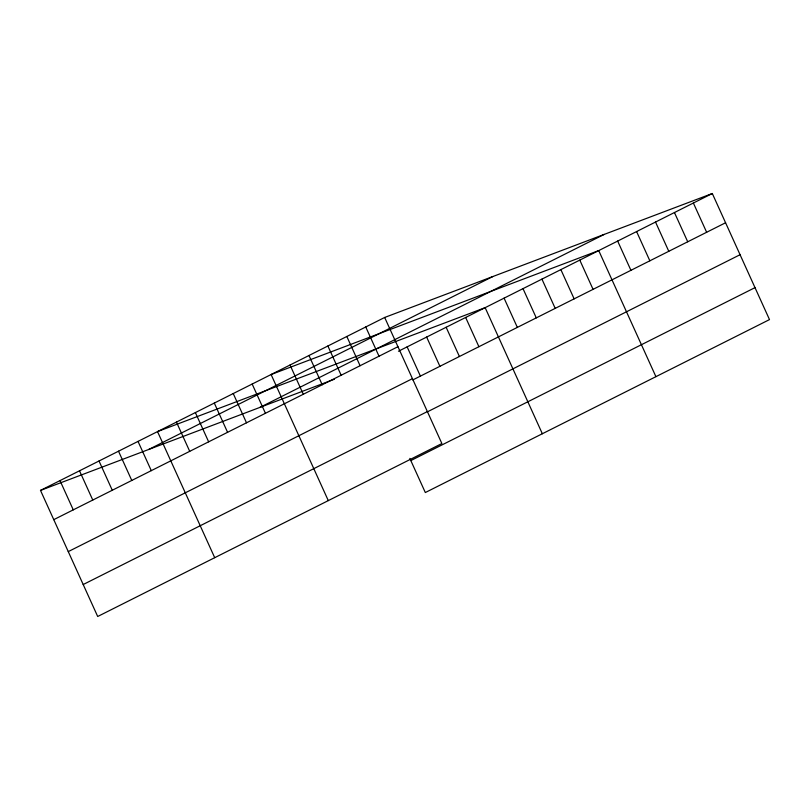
<?xml version="1.0" encoding="UTF-8"?>
<svg xmlns="http://www.w3.org/2000/svg" width="810" height="810" viewBox="0 0 810 810"><rect width="100%" height="100%" fill="white"/><g stroke="black" fill="none" stroke-linecap="round" stroke-linejoin="round"><path stroke-width="1.21" d="M384.679 317.459L441.875 443.536L97.696 616.491L40.5 490.404L384.679 317.459L712.304 193.509L769.5 319.596L425.321 492.541L409.83 458.399M148.615 449.509L492.794 276.554M260.01 407.369L604.189 234.414M53.764 519.655L397.943 346.7M398.469 351.226L712.304 193.509M68.263 551.61L412.442 378.655M412.817 379.92L725.578 222.76M83.197 584.537L427.376 411.581M427.315 411.875L740.067 254.715M410.822 460.586L755.001 287.641M40.5 490.404L334.338 379.252M693.38 203.026L706.644 232.278M674.447 212.534L687.72 241.785M655.523 222.051L668.787 251.302M636.589 231.559L649.853 260.81M617.655 241.076L630.929 270.327M655.918 376.67L598.732 250.584L271.097 374.524L328.293 500.61M579.798 260.101L593.062 289.352M560.864 269.608L574.138 298.86M541.941 279.126L555.204 308.377M523.007 288.633L536.281 317.884M504.083 298.151L517.347 327.402M542.346 433.745L485.149 307.658L157.525 431.598L214.711 557.685M465.649 317.459L478.912 346.71M446.138 327.26L459.412 356.511M426.637 337.061L439.901 366.312M407.136 346.862L420.4 376.113M365.745 326.967L379.019 356.218M346.822 336.474L360.085 365.725M327.888 345.992L341.162 375.243M308.964 355.499L322.228 384.75M290.031 365.016L303.294 394.267M252.173 384.041L265.437 413.292M233.239 393.549L246.503 422.8M214.306 403.066L227.58 432.317M195.382 412.574L208.646 441.825M176.448 422.091L189.722 451.342M138.014 441.399L151.288 470.65M118.513 451.2L131.777 480.451M99.012 461.001L112.276 490.252M79.512 470.802L92.775 500.053M60.001 480.603L73.275 509.854"/></g></svg>
